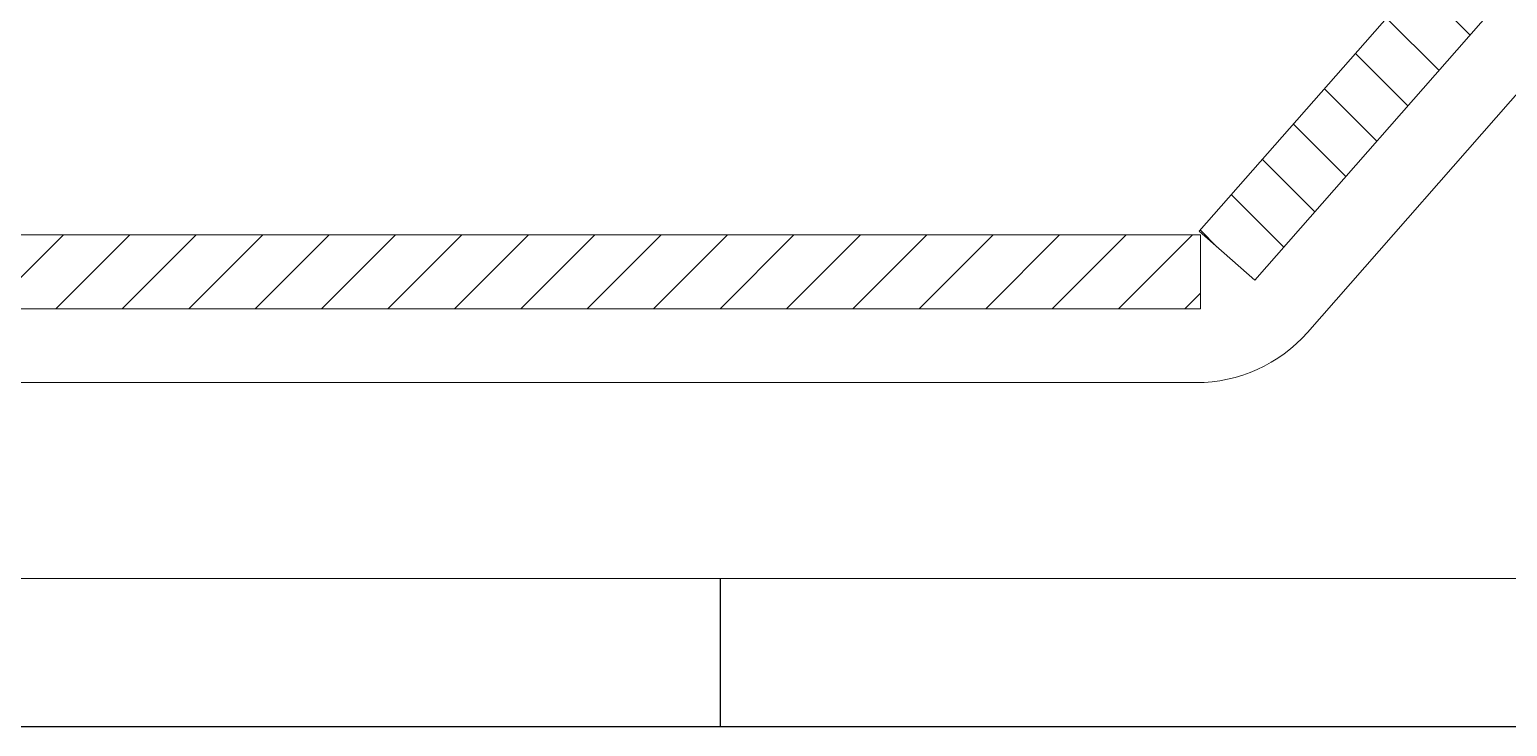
# Model space of a CAD drawing. Header units: millimetres. Extents: x 0 to 1189, y 0 to 841.
# Drawn here: x 399.2 to 499.1, y 0 to 47.1 of the extents above; entities that cross this region are included whole.
import ezdxf

# ---------------------------------------------------------------- set-up
doc = ezdxf.new("R2010")
doc.units = ezdxf.units.MM
for name, color, linetype in [('10', 7, 'Continuous'), ('5', 7, 'Continuous'), ('9', 7, 'Continuous')]:
    doc.layers.add(name, color=color, linetype=linetype)

msp = doc.modelspace()

# ---------------------------------------------------------------- hatches: boundary and pattern name
at = {"linetype": 'Continuous', "lineweight": 0}
h = msp.add_hatch(dxfattribs=at)
h.set_pattern_fill('ANSI31', angle=90, style=0)
h.paths.add_polyline_path([(481.9978, 30.1916), (555.5534, 113.9879), (551.7957, 117.2863), (478.2401, 33.49)], flags=0)
h = msp.add_hatch(dxfattribs=at)
h.set_pattern_fill('ANSI31', style=0)
h.paths.add_polyline_path([(381.3104, 28.2532), (478.3104, 28.2532), (478.3104, 33.2532), (381.3104, 33.2532)], flags=0)

# ---------------------------------------------------------------- linework, layer by layer
at = {"color": 7, "linetype": 'Continuous', "lineweight": 15}
for p, q in [((569.2064, 121.9625), (485.5475, 26.6563)), ((551.7957, 117.2863), (478.2401, 33.49)), ((555.5534, 113.9879), (481.9978, 30.1916)), ((478.3103, 33.2532), (381.3104, 33.2532)), ((481.9978, 30.1916), (478.2401, 33.49)), ((478.3103, 33.2532), (478.3103, 28.2532)), ((478.3103, 28.2532), (381.3104, 28.2532)), ((478.0322, 23.2532), (380.9719, 23.2532))]:
    msp.add_line(p, q, dxfattribs=at)
msp.add_arc((478.0322, 33.2532), 10, 270, 318.72363, dxfattribs=at)
at = {"layer": '10', "color": 7}
msp.add_line((445.875, 0), (445.875, 10), dxfattribs=at)
at = {"layer": '5', "color": 7, "lineweight": 15}
msp.add_line((0, 10), (1179.0061, 10), dxfattribs=at)
at = {"layer": '9', "color": 7}
msp.add_line((0, 0), (1189, 0), dxfattribs=at)

doc.saveas('drawing.dxf')
